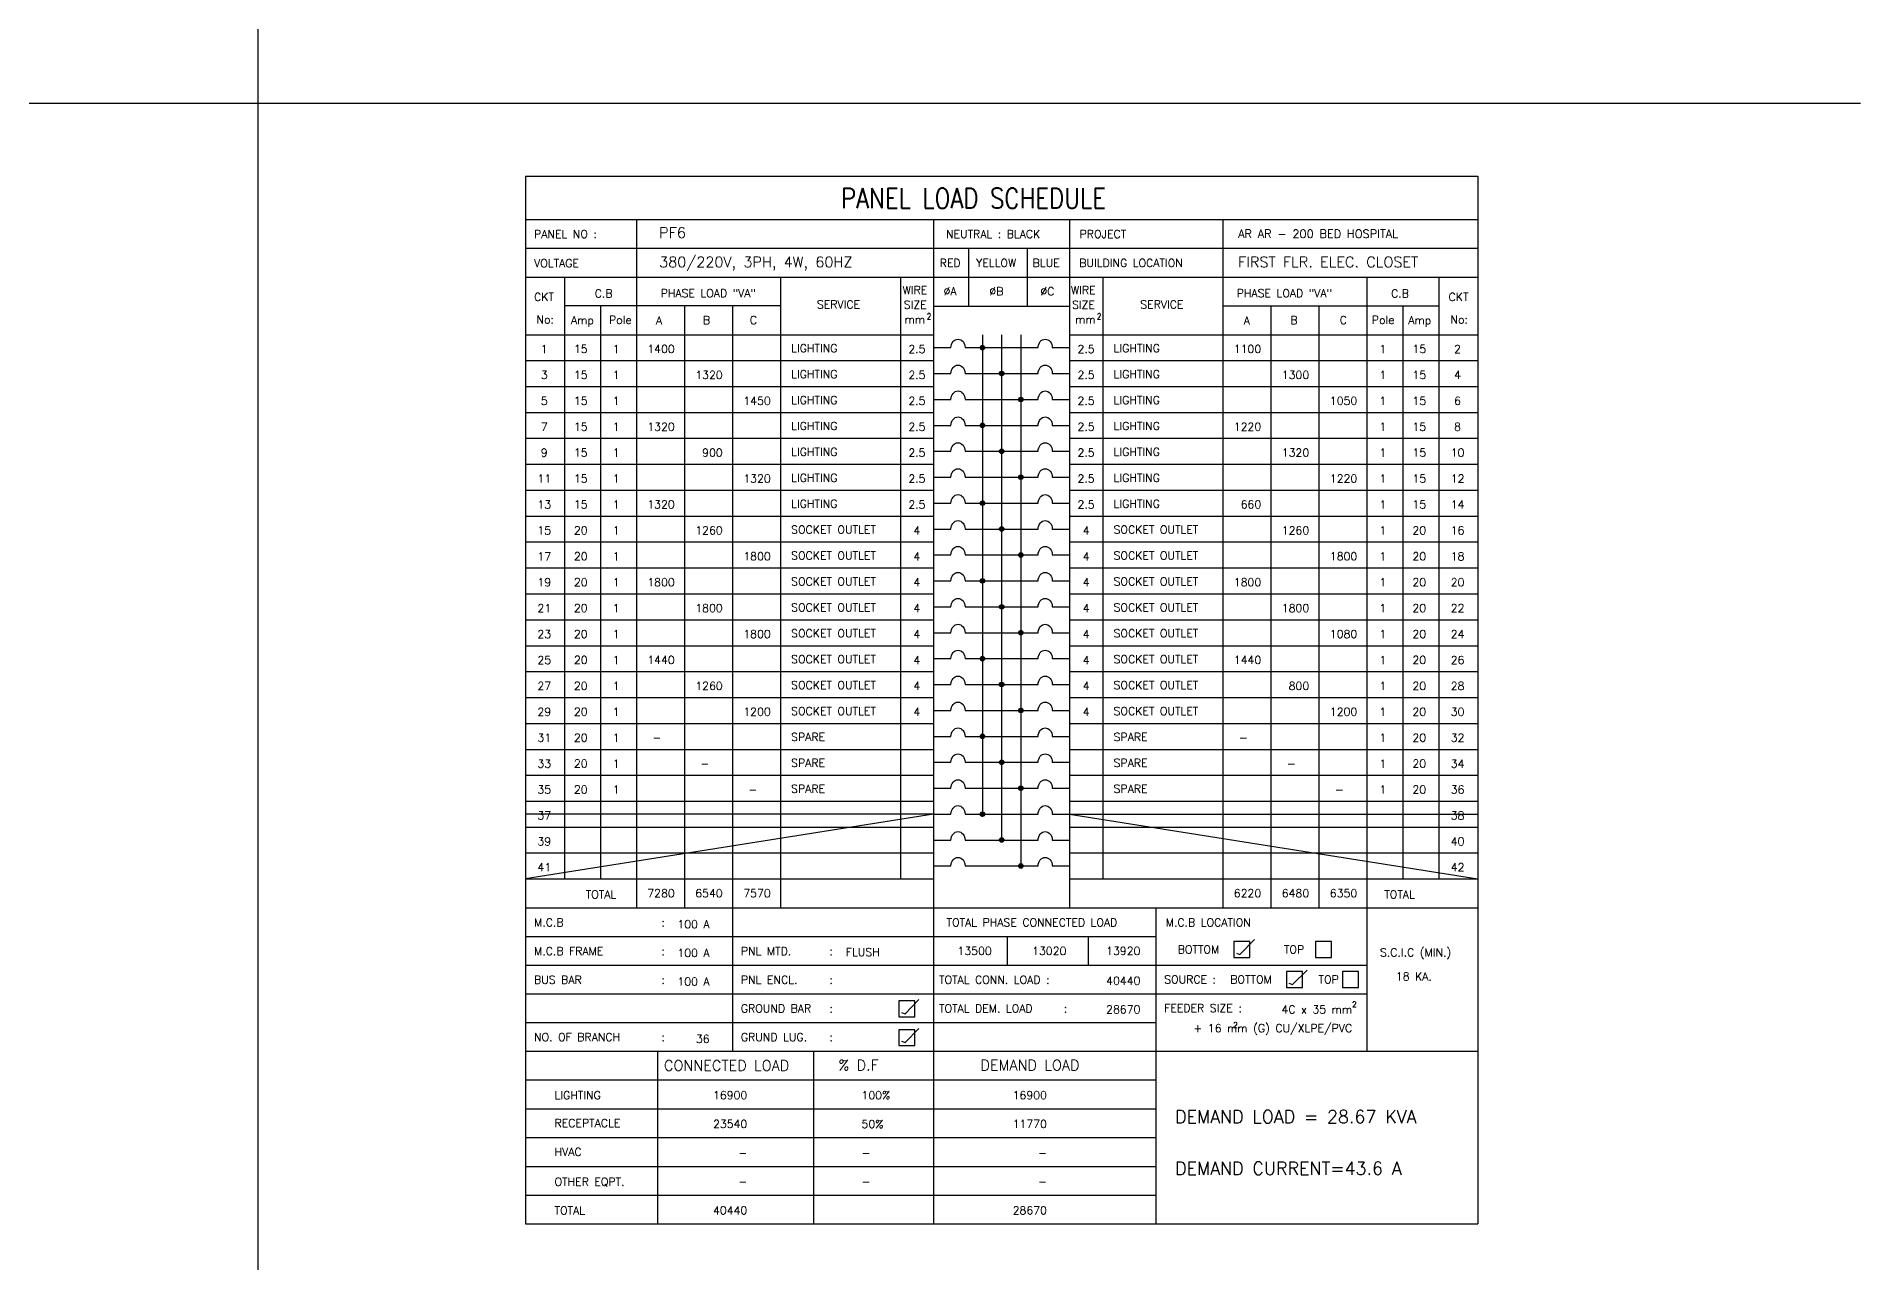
# Model space of a CAD drawing. Extents: x 5753 to 5855, y 39801 to 39885.
# Drawn here: x 5814.82 to 5854.65, y 39831.22 to 39858 of the extents above; entities that cross this region are included whole.
import ezdxf
from ezdxf.enums import TextEntityAlignment as Align

# ---------------------------------------------------------------- set-up
doc = ezdxf.new("R2010")
doc.units = 0
doc.header["$MEASUREMENT"] = 0
for name, color, linetype in [('BORDER', 4, 'CONTINUOUS'), ('E-TXT', 2, 'CONTINUOUS'), ('PANEL', 2, 'CONTINUOUS')]:
    doc.layers.add(name, color=color, linetype=linetype)
doc.styles.add('ROMANS', font='ROMANS.shx', dxfattribs={"height": 0.4})
pattern_1 = [(315, (210868.403247, 41889.726672), (0.00864749998874, 0.00864749998874), [])]
pattern_2 = [(315, (210868.403247, 41888.028531), (0.00864749998874, 0.00864749998874), [])]
pattern_3 = [(315, (210868.403247, 41896.519237), (0.00864749998874, 0.00864749998874), [])]
pattern_4 = [(315, (210868.403247, 41894.821095), (0.00864749998874, 0.00864749998874), [])]
pattern_5 = [(315, (210868.403247, 41893.122954), (0.00864749998874, 0.00864749998874), [])]
pattern_6 = [(315, (210868.403247, 41891.424813), (0.00864749998874, 0.00864749998874), [])]

msp = doc.modelspace()

# ---------------------------------------------------------------- hatches: boundary and pattern name
at = {"layer": 'PANEL', "linetype": 'Continuous'}
h = msp.add_hatch(dxfattribs=at)
h.set_pattern_fill('ANSI31', color=256, scale=0.068485, angle=406.041, style=0)
h.set_pattern_definition([(91.040959325, (210868.403247, 41896.519237), (-0.00855917542476, -0.00015552164567), [])])
h.paths.add_polyline_path([(5835.427, 39851.201, 1), (5835.524, 39851.201, 1)])
h = msp.add_hatch(dxfattribs=at)
h.set_pattern_fill('ANSI31', color=256, scale=0.097835, angle=270, style=0)
h.set_pattern_definition(pattern_3)
h.paths.add_polyline_path([(5835.846, 39850.635, 1), (5835.944, 39850.635, 1)])
h = msp.add_hatch(dxfattribs=at)
h.set_pattern_fill('ANSI31', color=256, scale=0.097835, angle=270, style=0)
h.set_pattern_definition(pattern_3)
h.paths.add_polyline_path([(5836.363, 39850.069, 1), (5836.265, 39850.069, 1)])
h = msp.add_hatch(dxfattribs=at)
h.set_pattern_fill('ANSI31', color=256, scale=0.097835, angle=270, style=0)
h.set_pattern_definition(pattern_3)
h.paths.add_polyline_path([(5835.524, 39849.503, 1), (5835.427, 39849.503, 1)])
h = msp.add_hatch(dxfattribs=at)
h.set_pattern_fill('ANSI31', color=256, scale=0.097835, angle=270, style=0)
h.set_pattern_definition(pattern_3)
h.paths.add_polyline_path([(5835.944, 39848.937, 1), (5835.846, 39848.937, 1)])
h = msp.add_hatch(dxfattribs=at)
h.set_pattern_fill('ANSI31', color=256, scale=0.097835, angle=270, style=0)
h.set_pattern_definition(pattern_3)
h.paths.add_polyline_path([(5836.363, 39848.371, 1), (5836.265, 39848.371, 1)])
h = msp.add_hatch(dxfattribs=at)
h.set_pattern_fill('ANSI31', color=256, scale=0.097835, angle=270, style=0)
h.set_pattern_definition(pattern_4)
h.paths.add_polyline_path([(5835.524, 39847.805, 1), (5835.427, 39847.805, 1)])
h = msp.add_hatch(dxfattribs=at)
h.set_pattern_fill('ANSI31', color=256, scale=0.097835, angle=270, style=0)
h.set_pattern_definition(pattern_4)
h.paths.add_polyline_path([(5835.944, 39847.239, 1), (5835.846, 39847.239, 1)])
h = msp.add_hatch(dxfattribs=at)
h.set_pattern_fill('ANSI31', color=256, scale=0.097835, angle=270, style=0)
h.set_pattern_definition(pattern_4)
h.paths.add_polyline_path([(5836.363, 39846.673, 1), (5836.265, 39846.673, 1)])
h = msp.add_hatch(dxfattribs=at)
h.set_pattern_fill('ANSI31', color=256, scale=0.097835, angle=270, style=0)
h.set_pattern_definition(pattern_5)
h.paths.add_polyline_path([(5835.524, 39846.107, 1), (5835.427, 39846.107, 1)])
h = msp.add_hatch(dxfattribs=at)
h.set_pattern_fill('ANSI31', color=256, scale=0.097835, angle=270, style=0)
h.set_pattern_definition(pattern_5)
h.paths.add_polyline_path([(5835.944, 39845.54, 1), (5835.846, 39845.54, 1)])
h = msp.add_hatch(dxfattribs=at)
h.set_pattern_fill('ANSI31', color=256, scale=0.097835, angle=270, style=0)
h.set_pattern_definition(pattern_5)
h.paths.add_polyline_path([(5836.363, 39844.974, 1), (5836.265, 39844.974, 1)])
h = msp.add_hatch(dxfattribs=at)
h.set_pattern_fill('ANSI31', color=256, scale=0.097835, angle=270, style=0)
h.set_pattern_definition(pattern_6)
h.paths.add_polyline_path([(5835.524, 39844.408, 1), (5835.427, 39844.408, 1)])
h = msp.add_hatch(dxfattribs=at)
h.set_pattern_fill('ANSI31', color=256, scale=0.097835, angle=270, style=0)
h.set_pattern_definition(pattern_6)
h.paths.add_polyline_path([(5835.944, 39843.842, 1), (5835.846, 39843.842, 1)])
h = msp.add_hatch(dxfattribs=at)
h.set_pattern_fill('ANSI31', color=256, scale=0.097835, angle=270, style=0)
h.set_pattern_definition(pattern_6)
h.paths.add_polyline_path([(5836.363, 39843.276, 1), (5836.265, 39843.276, 1)])
h = msp.add_hatch(dxfattribs=at)
h.set_pattern_fill('ANSI31', color=256, scale=0.097835, angle=270, style=0)
h.set_pattern_definition(pattern_1)
h.paths.add_polyline_path([(5835.524, 39842.71, 1), (5835.427, 39842.71, 1)])
h = msp.add_hatch(dxfattribs=at)
h.set_pattern_fill('ANSI31', color=256, scale=0.097835, angle=270, style=0)
h.set_pattern_definition(pattern_1)
h.paths.add_polyline_path([(5835.944, 39842.144, 1), (5835.846, 39842.144, 1)])
h = msp.add_hatch(dxfattribs=at)
h.set_pattern_fill('ANSI31', color=256, scale=0.097835, angle=270, style=0)
h.set_pattern_definition(pattern_1)
h.paths.add_polyline_path([(5836.363, 39841.578, 1), (5836.265, 39841.578, 1)])
h = msp.add_hatch(dxfattribs=at)
h.set_pattern_fill('ANSI31', color=256, scale=0.097835, angle=270, style=0)
h.set_pattern_definition(pattern_2)
h.paths.add_polyline_path([(5835.524, 39841.012, 1), (5835.427, 39841.012, 1)])
h = msp.add_hatch(dxfattribs=at)
h.set_pattern_fill('ANSI31', color=256, scale=0.097835, angle=270, style=0)
h.set_pattern_definition(pattern_2)
h.paths.add_polyline_path([(5835.944, 39840.446, 1), (5835.846, 39840.446, 1)])
h = msp.add_hatch(dxfattribs=at)
h.set_pattern_fill('ANSI31', color=256, scale=0.097835, angle=270, style=0)
h.set_pattern_definition(pattern_2)
h.paths.add_polyline_path([(5836.363, 39839.88, 1), (5836.265, 39839.88, 1)])

# ---------------------------------------------------------------- linework, layer by layer
at = {"layer": 'BORDER', "color": 1}
for p, q in [((5819.653, 39884.776), (5819.653, 39800.616)), ((5753.331, 39856.54), (5854.649, 39856.54))]:
    msp.add_line(p, q, dxfattribs=at)
at = {"layer": 'PANEL', "color": 6}
for p, q in [((5825.5, 39854.943), (5825.5, 39832.06)), ((5825.5, 39854.943), (5846.29, 39854.943)), ((5846.29, 39854.943), (5846.29, 39832.06)), ((5825.5, 39832.06), (5846.29, 39832.06))]:
    msp.add_line(p, q, dxfattribs=at)
at = {"layer": 'PANEL', "color": 2}
for p, q in [((5825.5, 39854), (5846.29, 39854)), ((5834.41, 39854), (5834.41, 39838.964)), ((5837.38, 39854), (5837.38, 39838.964)), ((5825.5, 39852.742), (5846.29, 39852.742)), ((5834.41, 39852.11), (5837.38, 39852.11)), ((5825.5, 39838.964), (5846.29, 39838.964))]:
    msp.add_line(p, q, dxfattribs=at)
at = {"layer": 'PANEL', "color": 11}
for p, q in [((5827.919, 39854), (5827.919, 39838.964)), ((5840.726, 39854), (5840.726, 39838.964)), ((5826.347, 39852.742), (5826.347, 39839.597)), ((5831.064, 39852.742), (5831.064, 39838.964)), ((5833.684, 39852.742), (5833.684, 39839.597)), ((5838.105, 39852.742), (5838.105, 39839.597)), ((5843.871, 39852.742), (5843.871, 39835.833)), ((5845.443, 39852.742), (5845.443, 39839.597)), ((5831.064, 39852.113), (5826.347, 39852.113)), ((5827.133, 39852.113), (5827.133, 39839.597)), ((5828.967, 39852.113), (5828.967, 39838.964)), ((5830.015, 39852.113), (5830.015, 39835.833)), ((5840.726, 39852.113), (5845.443, 39852.113)), ((5841.774, 39852.113), (5841.774, 39838.964)), ((5842.822, 39852.113), (5842.822, 39838.964)), ((5844.657, 39852.113), (5844.657, 39839.597)), ((5825.5, 39851.484), (5834.41, 39851.484)), ((5837.38, 39851.484), (5846.29, 39851.484)), ((5825.5, 39850.918), (5834.41, 39850.918)), ((5837.38, 39850.918), (5846.29, 39850.918)), ((5825.5, 39850.352), (5834.41, 39850.352)), ((5837.38, 39850.352), (5846.29, 39850.352)), ((5825.5, 39849.786), (5834.41, 39849.786)), ((5837.38, 39849.786), (5846.29, 39849.786)), ((5825.5, 39849.22), (5834.41, 39849.22)), ((5837.38, 39849.22), (5846.29, 39849.22)), ((5825.5, 39848.654), (5834.41, 39848.654)), ((5837.38, 39848.654), (5846.29, 39848.654)), ((5825.5, 39848.088), (5834.41, 39848.088)), ((5837.38, 39848.088), (5846.29, 39848.088)), ((5825.5, 39847.522), (5834.41, 39847.522)), ((5837.38, 39847.522), (5846.29, 39847.522)), ((5825.5, 39846.956), (5834.41, 39846.956)), ((5837.38, 39846.956), (5846.29, 39846.956)), ((5825.5, 39846.39), (5834.41, 39846.39)), ((5837.38, 39846.39), (5846.29, 39846.39)), ((5825.5, 39845.823), (5834.41, 39845.823)), ((5837.38, 39845.823), (5846.29, 39845.823)), ((5825.5, 39845.257), (5834.41, 39845.257)), ((5837.38, 39845.257), (5846.29, 39845.257)), ((5825.5, 39844.691), (5834.41, 39844.691)), ((5837.38, 39844.691), (5846.29, 39844.691)), ((5825.5, 39844.125), (5834.41, 39844.125)), ((5837.38, 39844.125), (5846.29, 39844.125)), ((5825.5, 39843.559), (5834.41, 39843.559)), ((5837.38, 39843.559), (5846.29, 39843.559)), ((5825.5, 39842.993), (5834.41, 39842.993)), ((5837.38, 39842.993), (5846.29, 39842.993)), ((5825.5, 39842.427), (5834.41, 39842.427)), ((5837.38, 39842.427), (5846.29, 39842.427)), ((5825.5, 39841.861), (5834.41, 39841.861)), ((5837.38, 39841.861), (5846.29, 39841.861)), ((5825.5, 39841.295), (5834.41, 39841.295)), ((5837.38, 39841.295), (5846.29, 39841.295)), ((5825.5, 39840.729), (5834.41, 39840.729)), ((5837.38, 39840.729), (5846.29, 39840.729)), ((5825.5, 39840.163), (5834.41, 39840.163)), ((5837.38, 39840.163), (5846.29, 39840.163)), ((5825.5, 39839.597), (5834.41, 39839.597)), ((5837.38, 39839.597), (5846.29, 39839.597)), ((5834.41, 39838.964), (5834.41, 39832.06)), ((5839.261, 39838.964), (5839.261, 39835.833)), ((5825.5, 39838.338), (5839.261, 39838.338)), ((5836.016, 39838.338), (5836.016, 39837.712)), ((5837.786, 39838.338), (5837.786, 39837.712)), ((5825.5, 39837.712), (5843.871, 39837.712)), ((5825.5, 39837.086), (5843.871, 39837.086)), ((5825.5, 39836.46), (5839.261, 39836.46)), ((5825.5, 39835.833), (5846.29, 39835.833)), ((5828.381, 39835.833), (5828.381, 39832.06)), ((5831.789, 39835.833), (5831.789, 39832.06)), ((5839.261, 39835.833), (5839.261, 39832.06)), ((5825.5, 39835.205), (5839.261, 39835.205)), ((5825.5, 39834.576), (5839.261, 39834.576)), ((5825.5, 39833.947), (5839.261, 39833.947)), ((5825.5, 39833.318), (5839.261, 39833.318)), ((5825.5, 39832.689), (5839.261, 39832.689))]:
    msp.add_line(p, q, dxfattribs=at)
at = {"layer": 'PANEL'}
for p, q in [((5825.5, 39853.374), (5846.29, 39853.374)), ((5835.18, 39852.11), (5835.18, 39853.374)), ((5836.456, 39852.11), (5836.456, 39853.374)), ((5835.476, 39851.484), (5835.476, 39841.012)), ((5835.895, 39851.484), (5835.895, 39840.446)), ((5836.314, 39851.484), (5836.314, 39839.88)), ((5834.41, 39851.201), (5834.789, 39851.201)), ((5835.097, 39851.201), (5836.693, 39851.201)), ((5837.001, 39851.201), (5837.38, 39851.201)), ((5834.41, 39850.635), (5834.789, 39850.635)), ((5835.097, 39850.635), (5836.693, 39850.635)), ((5837.001, 39850.635), (5837.38, 39850.635)), ((5834.41, 39850.069), (5834.789, 39850.069)), ((5835.097, 39850.069), (5836.693, 39850.069)), ((5837.001, 39850.069), (5837.38, 39850.069)), ((5834.41, 39849.503), (5834.789, 39849.503)), ((5835.097, 39849.503), (5836.693, 39849.503)), ((5837.001, 39849.503), (5837.38, 39849.503)), ((5834.41, 39848.937), (5834.789, 39848.937)), ((5835.097, 39848.937), (5836.693, 39848.937)), ((5837.001, 39848.937), (5837.38, 39848.937)), ((5834.41, 39848.371), (5834.789, 39848.371)), ((5835.097, 39848.371), (5836.693, 39848.371)), ((5837.001, 39848.371), (5837.38, 39848.371)), ((5834.41, 39847.805), (5834.789, 39847.805)), ((5835.097, 39847.805), (5836.693, 39847.805)), ((5837.001, 39847.805), (5837.38, 39847.805)), ((5834.41, 39847.239), (5834.789, 39847.239)), ((5835.097, 39847.239), (5836.693, 39847.239)), ((5837.001, 39847.239), (5837.38, 39847.239)), ((5834.41, 39846.673), (5834.789, 39846.673)), ((5835.097, 39846.673), (5836.693, 39846.673)), ((5837.001, 39846.673), (5837.38, 39846.673)), ((5834.41, 39846.107), (5834.789, 39846.107)), ((5835.097, 39846.107), (5836.693, 39846.107)), ((5837.001, 39846.107), (5837.38, 39846.107)), ((5834.41, 39845.54), (5834.789, 39845.54)), ((5835.097, 39845.54), (5836.693, 39845.54)), ((5837.001, 39845.54), (5837.38, 39845.54)), ((5834.41, 39844.974), (5834.789, 39844.974)), ((5835.097, 39844.974), (5836.693, 39844.974)), ((5837.001, 39844.974), (5837.38, 39844.974)), ((5834.41, 39844.408), (5834.789, 39844.408)), ((5835.097, 39844.408), (5836.693, 39844.408)), ((5837.001, 39844.408), (5837.38, 39844.408)), ((5834.41, 39843.842), (5834.789, 39843.842)), ((5835.097, 39843.842), (5836.693, 39843.842)), ((5837.001, 39843.842), (5837.38, 39843.842)), ((5834.41, 39843.276), (5834.789, 39843.276)), ((5835.097, 39843.276), (5836.693, 39843.276)), ((5837.001, 39843.276), (5837.38, 39843.276)), ((5834.41, 39842.71), (5834.789, 39842.71)), ((5835.097, 39842.71), (5836.693, 39842.71)), ((5837.001, 39842.71), (5837.38, 39842.71)), ((5834.41, 39842.144), (5834.789, 39842.144)), ((5835.097, 39842.144), (5836.693, 39842.144)), ((5837.001, 39842.144), (5837.38, 39842.144)), ((5834.41, 39841.578), (5834.789, 39841.578)), ((5835.097, 39841.578), (5836.693, 39841.578)), ((5837.001, 39841.578), (5837.38, 39841.578)), ((5834.41, 39841.012), (5834.789, 39841.012)), ((5835.097, 39841.012), (5836.693, 39841.012)), ((5837.001, 39841.012), (5837.38, 39841.012)), ((5834.41, 39840.446), (5834.789, 39840.446)), ((5835.097, 39840.446), (5836.693, 39840.446)), ((5837.001, 39840.446), (5837.38, 39840.446)), ((5834.41, 39839.88), (5834.789, 39839.88)), ((5835.097, 39839.88), (5836.693, 39839.88)), ((5837.001, 39839.88), (5837.38, 39839.88)), ((5841.098, 39837.944), (5841.416, 39838.277)), ((5841.022, 39837.975), (5841.098, 39837.944)), ((5842.245, 39837.289), (5842.564, 39837.601)), ((5833.785, 39836.649), (5834.084, 39836.961)), ((5842.169, 39837.319), (5842.245, 39837.289)), ((5833.709, 39836.679), (5833.785, 39836.649)), ((5833.785, 39836.021), (5834.084, 39836.333)), ((5833.709, 39836.051), (5833.785, 39836.021))]:
    msp.add_line(p, q, dxfattribs=at)
at = {"layer": 'PANEL', "color": 7}
for p, q in [((5834.41, 39841.012), (5825.5, 39839.597)), ((5834.41, 39841.012), (5825.5, 39841.012)), ((5837.38, 39841.012), (5846.29, 39839.597)), ((5837.38, 39841.012), (5846.29, 39841.012))]:
    msp.add_line(p, q, dxfattribs=at)
at = {"layer": 'PANEL', "color": 11}
for points in [[(5841.314, 39838.228), (5840.965, 39838.228), (5840.965, 39837.878), (5841.314, 39837.878)], [(5843.099, 39838.228), (5842.749, 39838.228), (5842.749, 39837.878), (5843.099, 39837.878)], [(5842.462, 39837.572), (5842.112, 39837.572), (5842.112, 39837.223), (5842.462, 39837.223)], [(5843.689, 39837.572), (5843.339, 39837.572), (5843.339, 39837.223), (5843.689, 39837.223)], [(5834.002, 39836.932), (5833.652, 39836.932), (5833.652, 39836.582), (5834.002, 39836.582)], [(5834.002, 39836.304), (5833.652, 39836.304), (5833.652, 39835.955), (5834.002, 39835.955)]]:
    msp.add_lwpolyline(points, close=True, dxfattribs=at)
at = {"layer": 'PANEL'}
for centre in [(5835.476, 39851.201), (5835.895, 39850.635), (5836.314, 39850.069), (5835.476, 39849.503), (5835.895, 39848.937), (5836.314, 39848.371), (5835.476, 39847.805), (5835.895, 39847.239), (5836.314, 39846.673), (5835.476, 39846.107), (5835.895, 39845.54), (5836.314, 39844.974), (5835.476, 39844.408), (5835.895, 39843.842), (5836.314, 39843.276), (5835.476, 39842.71), (5835.895, 39842.144), (5836.314, 39841.578), (5835.476, 39841.012), (5835.895, 39840.446), (5836.314, 39839.88)]:
    msp.add_circle(centre, 0.0489, dxfattribs=at)
at = {"layer": 'PANEL', "extrusion": (0, 0, -1)}
for centre in [(5834.943, 39851.201), (5836.847, 39851.201), (5834.943, 39850.635), (5836.847, 39850.635), (5834.943, 39850.069), (5836.847, 39850.069), (5834.943, 39849.503), (5836.847, 39849.503), (5834.943, 39848.937), (5836.847, 39848.937), (5834.943, 39848.371), (5836.847, 39848.371), (5834.943, 39847.805), (5836.847, 39847.805), (5834.943, 39847.239), (5836.847, 39847.239), (5834.943, 39846.673), (5836.847, 39846.673), (5834.943, 39846.107), (5836.847, 39846.107), (5834.943, 39845.54), (5836.847, 39845.54), (5834.943, 39844.974), (5836.847, 39844.974), (5834.943, 39844.408), (5836.847, 39844.408), (5834.943, 39843.842), (5836.847, 39843.842), (5834.943, 39843.276), (5836.847, 39843.276), (5834.943, 39842.71), (5836.847, 39842.71), (5834.943, 39842.144), (5836.847, 39842.144), (5834.943, 39841.578), (5836.847, 39841.578), (5834.943, 39841.012), (5836.847, 39841.012), (5834.943, 39840.446), (5836.847, 39840.446), (5834.943, 39839.88), (5836.847, 39839.88)]:
    msp.add_ellipse(centre, major_axis=(0, 0.185), ratio=0.833333, start_param=-1.570796, end_param=1.570796, dxfattribs=at)

# ---------------------------------------------------------------- texts
at = {"layer": 'E-TXT', "style": 'ROMANS'}
for s, height, p in [('PF6', 0.2306, (5828.417, 39853.595)), ('AR AR - 200 BED HOSPITAL', 0.18169, (5841.059, 39853.597)), ('380/220V, 3PH, 4W, 60HZ', 0.23061, (5828.417, 39852.955)), ('FIRST FLR. ELEC. CLOSET', 0.23061, (5841.059, 39852.955)), ('15', 0.1747, (5826.555, 39851.084)), ('15', 0.1747, (5844.865, 39851.084)), ('15', 0.1747, (5826.555, 39850.518)), ('15', 0.1747, (5844.865, 39850.518)), ('15', 0.1747, (5826.555, 39849.952)), ('15', 0.1747, (5844.865, 39849.952)), ('15', 0.1747, (5826.555, 39849.386)), ('15', 0.1747, (5844.865, 39849.386)), ('15', 0.1747, (5826.555, 39848.82)), ('15', 0.1747, (5844.865, 39848.82)), ('15', 0.1747, (5826.555, 39848.254)), ('15', 0.1747, (5844.865, 39848.254)), ('15', 0.1747, (5826.555, 39847.688)), ('15', 0.1747, (5844.865, 39847.688)), ('20', 0.1747, (5826.555, 39847.122)), ('20', 0.1747, (5844.865, 39847.122)), ('20', 0.1747, (5826.555, 39846.556)), ('20', 0.1747, (5844.865, 39846.556)), ('20', 0.1747, (5826.555, 39845.99)), ('20', 0.1747, (5844.865, 39845.99)), ('20', 0.1747, (5826.555, 39845.424)), ('20', 0.1747, (5844.865, 39845.424)), ('20', 0.1747, (5826.555, 39844.858)), ('20', 0.1747, (5844.865, 39844.858)), ('20', 0.1747, (5826.555, 39844.292)), ('20', 0.1747, (5844.865, 39844.292)), ('20', 0.1747, (5826.555, 39843.726)), ('20', 0.1747, (5844.865, 39843.726)), ('20', 0.1747, (5826.555, 39843.16)), ('20', 0.1747, (5844.865, 39843.16)), ('20', 0.1747, (5826.555, 39842.594)), ('20', 0.1747, (5844.865, 39842.594)), ('20', 0.1747, (5826.555, 39842.028)), ('20', 0.1747, (5844.865, 39842.028)), ('20', 0.1747, (5826.555, 39841.462)), ('20', 0.1747, (5844.865, 39841.462))]:
    msp.add_text(s, height=height, dxfattribs=at).set_placement(p)
for s, height, p in [('1', 0.175, (5827.48, 39851.171)), ('2.5', 0.1747, (5834.044, 39851.171)), ('2.5', 0.1747, (5837.739, 39851.171)), ('1', 0.175, (5844.218, 39851.171)), ('1', 0.175, (5827.48, 39850.605)), ('2.5', 0.1747, (5834.044, 39850.605)), ('2.5', 0.1747, (5837.739, 39850.605)), ('1', 0.175, (5844.218, 39850.605)), ('1', 0.175, (5827.48, 39850.039)), ('2.5', 0.1747, (5834.044, 39850.039)), ('2.5', 0.1747, (5837.739, 39850.039)), ('1', 0.175, (5844.218, 39850.039)), ('1', 0.175, (5827.48, 39849.473)), ('2.5', 0.1747, (5834.044, 39849.473)), ('2.5', 0.1747, (5837.739, 39849.473)), ('1', 0.175, (5844.218, 39849.473)), ('1', 0.175, (5827.48, 39848.907)), ('2.5', 0.1747, (5834.044, 39848.907)), ('2.5', 0.1747, (5837.739, 39848.907)), ('1', 0.175, (5844.218, 39848.907)), ('1', 0.175, (5827.48, 39848.34)), ('2.5', 0.1747, (5834.044, 39848.34)), ('2.5', 0.1747, (5837.739, 39848.34)), ('1', 0.175, (5844.218, 39848.34)), ('1', 0.175, (5827.48, 39847.774)), ('2.5', 0.1747, (5834.044, 39847.774)), ('2.5', 0.1747, (5837.739, 39847.774)), ('1', 0.175, (5844.218, 39847.774)), ('1', 0.175, (5827.48, 39847.208)), ('4', 0.175, (5834.044, 39847.208)), ('4', 0.175, (5837.739, 39847.208)), ('1', 0.175, (5844.218, 39847.208)), ('1', 0.175, (5827.48, 39846.642)), ('4', 0.175, (5834.044, 39846.642)), ('4', 0.175, (5837.739, 39846.642)), ('1', 0.175, (5844.218, 39846.642)), ('1', 0.175, (5827.48, 39846.076)), ('4', 0.175, (5834.044, 39846.076)), ('4', 0.175, (5837.739, 39846.076)), ('1', 0.175, (5844.218, 39846.076)), ('1', 0.175, (5827.48, 39845.51)), ('4', 0.175, (5834.044, 39845.51)), ('4', 0.175, (5837.739, 39845.51)), ('1', 0.175, (5844.218, 39845.51)), ('1', 0.175, (5827.48, 39844.944)), ('4', 0.175, (5834.044, 39844.944)), ('4', 0.175, (5837.739, 39844.944)), ('1', 0.175, (5844.218, 39844.944)), ('1', 0.175, (5827.48, 39844.378)), ('4', 0.175, (5834.044, 39844.378)), ('4', 0.175, (5837.739, 39844.378)), ('1', 0.175, (5844.218, 39844.378)), ('1', 0.175, (5827.48, 39843.812)), ('4', 0.175, (5834.044, 39843.812)), ('4', 0.175, (5837.739, 39843.812)), ('1', 0.175, (5844.218, 39843.812)), ('1', 0.175, (5827.48, 39843.246)), ('4', 0.175, (5834.044, 39843.246)), ('4', 0.175, (5837.739, 39843.246)), ('1', 0.175, (5844.218, 39843.246)), ('1', 0.175, (5827.48, 39842.68)), ('1', 0.175, (5844.218, 39842.68)), ('1', 0.175, (5827.48, 39842.114)), ('1', 0.175, (5844.218, 39842.114)), ('1', 0.175, (5827.48, 39841.548)), ('1', 0.175, (5844.218, 39841.548))]:
    msp.add_text(s, height=height, dxfattribs=at).set_placement(p, align=Align.MIDDLE)
for s, height, p in [('1400', 0.1747, (5828.756, 39851.084)), ('1100', 0.1747, (5841.563, 39851.084)), ('1320', 0.1747, (5829.804, 39850.518)), ('1300', 0.1747, (5842.611, 39850.518)), ('1450', 0.1747, (5830.853, 39849.952)), ('1050', 0.1747, (5843.66, 39849.952)), ('1320', 0.1747, (5828.756, 39849.386)), ('1220', 0.1747, (5841.563, 39849.386)), ('900', 0.1747, (5829.804, 39848.82)), ('1320', 0.1747, (5842.611, 39848.82)), ('1320', 0.1747, (5830.853, 39848.254)), ('1220', 0.1747, (5843.66, 39848.254)), ('1320', 0.1747, (5828.756, 39847.688)), ('660', 0.1747, (5841.563, 39847.688)), ('1260', 0.1747, (5829.804, 39847.122)), ('1260', 0.1747, (5842.611, 39847.122)), ('1800', 0.1747, (5830.853, 39846.556)), ('1800', 0.1747, (5843.66, 39846.556)), ('1800', 0.1747, (5828.756, 39845.99)), ('1800', 0.1747, (5841.563, 39845.99)), ('1800', 0.1747, (5829.804, 39845.424)), ('1800', 0.1747, (5842.611, 39845.424)), ('1800', 0.1747, (5830.853, 39844.858)), ('1080', 0.1747, (5843.66, 39844.858)), ('1440', 0.1747, (5828.756, 39844.292)), ('1440', 0.1747, (5841.563, 39844.292)), ('1260', 0.1747, (5829.804, 39843.726)), ('800', 0.1747, (5842.611, 39843.726)), ('1200', 0.1747, (5830.853, 39843.16)), ('1200', 0.1747, (5843.66, 39843.16)), ('-', 0.175, (5828.464, 39842.594)), ('-', 0.175, (5841.271, 39842.594)), ('-', 0.175, (5829.512, 39842.028)), ('-', 0.175, (5842.319, 39842.028)), ('-', 0.175, (5830.561, 39841.462)), ('-', 0.175, (5843.368, 39841.462)), ('7280', 0.1747, (5828.756, 39839.197)), ('6540', 0.1747, (5829.804, 39839.197)), ('7570', 0.1747, (5830.853, 39839.197)), ('6220', 0.1747, (5841.563, 39839.197)), ('6480', 0.1747, (5842.611, 39839.197)), ('6350', 0.1747, (5843.66, 39839.197)), ('100 A', 0.1747, (5829.519, 39838.52)), ('100 A', 0.1747, (5829.519, 39837.894)), ('FLUSH', 0.1747, (5833.233, 39837.912)), ('13500', 0.1747, (5835.679, 39837.938)), ('13020', 0.1747, (5837.309, 39837.938)), ('13920', 0.1747, (5838.925, 39837.938)), ('100 A', 0.1747, (5829.519, 39837.268)), ('40440', 0.1747, (5838.925, 39837.286)), ('28670', 0.1747, (5838.925, 39836.659)), ('4C x 35 mm', 0.1747, (5843.549, 39836.659)), ('2', 0.122, (5843.65, 39836.798)), ('36', 0.1747, (5829.519, 39836.016)), ('+ 16 mm (G) CU/XLPE/PVC', 0.17471, (5843.549, 39836.25)), ('2', 0.122, (5841.054, 39836.346)), ('16900', 0.1747, (5830.341, 39834.786)), ('16900', 0.1747, (5836.884, 39834.786)), ('23540', 0.1747, (5830.341, 39834.157)), ('11770', 0.1747, (5836.884, 39834.157)), ('-', 0.175, (5830.341, 39833.528)), ('-', 0.175, (5836.884, 39833.528)), ('-', 0.175, (5830.341, 39832.899)), ('-', 0.175, (5836.884, 39832.899)), ('40440', 0.1747, (5830.341, 39832.27)), ('28670', 0.1747, (5836.884, 39832.27))]:
    msp.add_text(s, height=height, dxfattribs=at).set_placement(p, align=Align.RIGHT)
at = {"layer": 'PANEL', "color": 6, "style": 'ROMANS', "width": 0.833333}
msp.add_text('PANEL LOAD SCHEDULE', height=0.44026, dxfattribs=at).set_placement((5832.385, 39854.244))
at = {"layer": 'PANEL', "style": 'ROMANS'}
for s, height, p in [('PANEL NO :', 0.1747, (5825.685, 39853.595)), ('NEUTRAL : BLACK', 0.17471, (5834.681, 39853.595)), ('PROJECT', 0.1747, (5837.597, 39853.595)), ('VOLTAGE', 0.1747, (5825.685, 39852.957)), ('RED', 0.1747, (5834.544, 39852.963)), ('YELLOW', 0.1747, (5835.338, 39852.963)), ('BLUE', 0.1747, (5836.571, 39852.963)), ('BUILDING LOCATION', 0.17471, (5837.589, 39852.963)), ('PHASE LOAD "VA"', 0.17471, (5828.449, 39852.302)), ('WIRE', 0.1747, (5833.733, 39852.371)), ('%%CA', 0.1747, (5834.626, 39852.344)), ('%%CB', 0.1747, (5835.626, 39852.344)), ('%%CC', 0.1747, (5836.741, 39852.344)), ('WIRE', 0.1747, (5837.408, 39852.371)), ('PHASE LOAD "VA"', 0.17471, (5841.028, 39852.302)), ('CKT', 0.1747, (5825.685, 39852.22)), ('C.B', 0.1747, (5827.009, 39852.296)), ('SERVICE', 0.1747, (5831.861, 39852.056)), ('SIZE', 0.1747, (5833.758, 39852.051)), ('SIZE', 0.1747, (5837.432, 39852.051)), ('SERVICE', 0.1747, (5838.922, 39852.056)), ('C.B', 0.1747, (5844.398, 39852.296)), ('CKT', 0.1747, (5845.655, 39852.22)), ('No:', 0.1747, (5825.737, 39851.728)), ('Amp', 0.1747, (5826.49, 39851.713)), ('Pole', 0.1747, (5827.321, 39851.72)), ('A', 0.175, (5828.347, 39851.705)), ('B', 0.175, (5829.371, 39851.713)), ('C', 0.175, (5830.398, 39851.715)), ('mm', 0.1747, (5833.775, 39851.73)), ('mm', 0.1747, (5837.499, 39851.73)), ('A', 0.175, (5841.183, 39851.705)), ('B', 0.175, (5842.201, 39851.713)), ('C', 0.175, (5843.278, 39851.715)), ('Pole', 0.1747, (5843.978, 39851.72)), ('Amp', 0.1747, (5844.775, 39851.713)), ('No:', 0.1747, (5845.695, 39851.728)), ('LIGHTING', 0.1747, (5831.299, 39851.1)), ('LIGHTING', 0.1747, (5838.34, 39851.1)), ('LIGHTING', 0.1747, (5831.299, 39850.534)), ('LIGHTING', 0.1747, (5838.34, 39850.534)), ('LIGHTING', 0.1747, (5831.299, 39849.968)), ('LIGHTING', 0.1747, (5838.34, 39849.968)), ('LIGHTING', 0.1747, (5831.299, 39849.402)), ('LIGHTING', 0.1747, (5838.34, 39849.402)), ('LIGHTING', 0.1747, (5831.299, 39848.836)), ('LIGHTING', 0.1747, (5838.34, 39848.836)), ('LIGHTING', 0.1747, (5831.299, 39848.27)), ('LIGHTING', 0.1747, (5838.34, 39848.27)), ('LIGHTING', 0.1747, (5831.299, 39847.704)), ('LIGHTING', 0.1747, (5838.34, 39847.704)), ('SOCKET OUTLET', 0.17471, (5831.299, 39847.138)), ('SOCKET OUTLET', 0.17471, (5838.34, 39847.138)), ('SOCKET OUTLET', 0.17471, (5831.299, 39846.572)), ('SOCKET OUTLET', 0.17471, (5838.34, 39846.572)), ('SOCKET OUTLET', 0.17471, (5831.299, 39846.006)), ('SOCKET OUTLET', 0.17471, (5838.34, 39846.006)), ('SOCKET OUTLET', 0.17471, (5831.299, 39845.44)), ('SOCKET OUTLET', 0.17471, (5838.34, 39845.44)), ('SOCKET OUTLET', 0.17471, (5831.299, 39844.874)), ('SOCKET OUTLET', 0.17471, (5838.34, 39844.874)), ('SOCKET OUTLET', 0.17471, (5831.299, 39844.308)), ('SOCKET OUTLET', 0.17471, (5838.34, 39844.308)), ('SOCKET OUTLET', 0.17471, (5831.299, 39843.742)), ('SOCKET OUTLET', 0.17471, (5838.34, 39843.742)), ('SOCKET OUTLET', 0.17471, (5831.299, 39843.176)), ('SOCKET OUTLET', 0.17471, (5838.34, 39843.176)), ('SPARE', 0.1747, (5831.299, 39842.61)), ('SPARE', 0.1747, (5838.34, 39842.61)), ('SPARE', 0.1747, (5831.299, 39842.044)), ('SPARE', 0.1747, (5838.34, 39842.044)), ('SPARE', 0.1747, (5831.299, 39841.478)), ('SPARE', 0.1747, (5838.34, 39841.478)), ('TOTAL', 0.1747, (5826.814, 39839.171)), ('TOTAL', 0.1747, (5844.251, 39839.171)), ('M.C.B', 0.1747, (5825.685, 39838.559)), (':', 0.175, (5828.467, 39838.559)), ('TOTAL PHASE CONNECTED LOAD', 0.17471, (5834.692, 39838.559)), ('M.C.B LOCATION', 0.17471, (5839.478, 39838.559)), ('BOTTOM', 0.1747, (5839.74, 39837.97)), ('TOP', 0.1747, (5842.06, 39837.97)), ('M.C.B FRAME', 0.17471, (5825.685, 39837.933)), (':', 0.175, (5828.467, 39837.933)), ('PNL MTD.', 0.1747, (5830.201, 39837.933)), (':', 0.175, (5832.135, 39837.933)), ('S.C.I.C (MIN.)', 0.17471, (5844.156, 39837.904)), ('BUS BAR', 0.1747, (5825.685, 39837.307)), (':', 0.175, (5828.467, 39837.307)), ('PNL ENCL.', 0.1747, (5830.201, 39837.307)), (':', 0.175, (5832.135, 39837.307)), ('TOTAL CONN. LOAD :', 0.17471, (5834.528, 39837.307)), ('SOURCE :', 0.1747, (5839.445, 39837.314)), ('BOTTOM', 0.1747, (5840.887, 39837.314)), ('TOP', 0.1747, (5842.814, 39837.314)), ('18 KA.', 0.1747, (5844.502, 39837.38)), ('GROUND BAR', 0.1747, (5830.201, 39836.681)), (':', 0.175, (5832.135, 39836.681)), ('TOTAL DEM. LOAD ', 0.17471, (5834.528, 39836.681)), (':', 0.175, (5837.249, 39836.681)), ('FEEDER SIZE :', 0.17471, (5839.445, 39836.688)), ('NO. OF BRANCH', 0.17471, (5825.685, 39836.055)), (':', 0.175, (5828.467, 39836.055)), ('GRUND LUG.', 0.1747, (5830.201, 39836.055)), (':', 0.175, (5832.135, 39836.055)), ('CONNECTED LOAD', 0.23061, (5828.52, 39835.407)), ('% D.F', 0.2306, (5832.332, 39835.413)), ('DEMAND LOAD', 0.23061, (5835.432, 39835.413)), ('LIGHTING', 0.1747, (5826.132, 39834.785)), ('100%', 0.1747, (5832.834, 39834.785)), ('RECEPTACLE', 0.1747, (5826.132, 39834.177)), ('50%', 0.1747, (5832.834, 39834.156)), ('DEMAND LOAD = 28.67 KVA', 0.27953, (5839.681, 39834.264)), ('HVAC', 0.1747, (5826.132, 39833.548)), ('-', 0.175, (5832.834, 39833.527)), ('DEMAND CURRENT=43.6 A', 0.27953, (5839.681, 39833.136)), ('OTHER EQPT.', 0.17471, (5826.132, 39832.895)), ('-', 0.175, (5832.834, 39832.898)), ('TOTAL', 0.1747, (5826.132, 39832.267))]:
    msp.add_text(s, height=height, dxfattribs=at).set_placement(p)
at = {"layer": 'PANEL', "style": 'ROMANS', "width": 0.833333}
for p in [(5834.262, 39851.819), (5837.976, 39851.819)]:
    msp.add_text('2', height=0.132, dxfattribs=at).set_placement(p)
at = {"layer": 'PANEL', "style": 'ROMANS'}
for s, height, p in [('1', 0.175, (5825.908, 39851.171)), ('2', 0.175, (5845.851, 39851.171)), ('3', 0.175, (5825.908, 39850.605)), ('4', 0.175, (5845.851, 39850.605)), ('5', 0.175, (5825.908, 39850.039)), ('6', 0.175, (5845.851, 39850.039)), ('7', 0.175, (5825.908, 39849.473)), ('8', 0.175, (5845.851, 39849.473)), ('9', 0.175, (5825.908, 39848.907)), ('10', 0.1747, (5845.851, 39848.907)), ('11', 0.1747, (5825.908, 39848.34)), ('12', 0.1747, (5845.851, 39848.34)), ('13', 0.1747, (5825.908, 39847.774)), ('14', 0.1747, (5845.851, 39847.774)), ('15', 0.1747, (5825.908, 39847.208)), ('16', 0.1747, (5845.851, 39847.208)), ('17', 0.1747, (5825.908, 39846.642)), ('18', 0.1747, (5845.851, 39846.642)), ('19', 0.1747, (5825.908, 39846.076)), ('20', 0.1747, (5845.851, 39846.076)), ('21', 0.1747, (5825.908, 39845.51)), ('22', 0.1747, (5845.851, 39845.51)), ('23', 0.1747, (5825.908, 39844.944)), ('24', 0.1747, (5845.851, 39844.944)), ('25', 0.1747, (5825.908, 39844.378)), ('26', 0.1747, (5845.851, 39844.378)), ('27', 0.1747, (5825.908, 39843.812)), ('28', 0.1747, (5845.851, 39843.812)), ('29', 0.1747, (5825.908, 39843.246)), ('30', 0.1747, (5845.851, 39843.246)), ('31', 0.1747, (5825.908, 39842.68)), ('32', 0.1747, (5845.851, 39842.68)), ('33', 0.1747, (5825.908, 39842.114)), ('34', 0.1747, (5845.851, 39842.114)), ('35', 0.1747, (5825.908, 39841.548)), ('36', 0.1747, (5845.851, 39841.548)), ('37', 0.1747, (5825.908, 39840.982)), ('38', 0.1747, (5845.851, 39840.982)), ('39', 0.1747, (5825.908, 39840.416)), ('40', 0.1747, (5845.851, 39840.416)), ('41', 0.1747, (5825.908, 39839.85)), ('42', 0.1747, (5845.851, 39839.85))]:
    msp.add_text(s, height=height, dxfattribs=at).set_placement(p, align=Align.MIDDLE)

doc.saveas('drawing.dxf')
